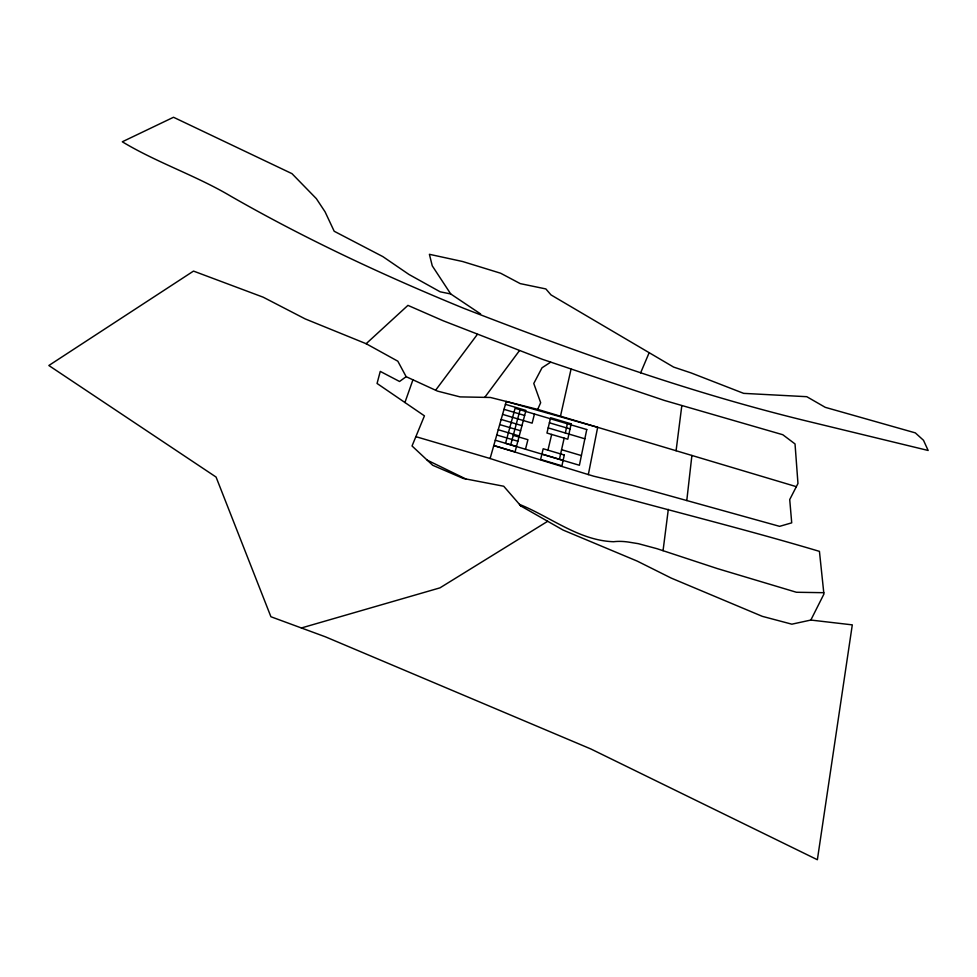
<?xml version="1.0" encoding="UTF-8"?>
<svg xmlns="http://www.w3.org/2000/svg" width="977" height="977" viewBox="0 0 977 977"><rect width="100%" height="100%" fill="white"/><g stroke="black" fill="none" stroke-linecap="round" stroke-linejoin="round"><path stroke-width="1.47" d="M686.782 500.542L691.899 455.465M663.053 550.662L668.317 509.359M676.084 450.739L681.812 405.663M796.34 486.656L789.721 499.577L791.712 522.842L779.609 526.347L632.925 485.569L593.821 476.226L588.337 474.578L597.668 427.315L506.233 401.449L490.112 458.506C598.559 494.069 710.084 518.75 819.434 551.37L823.916 594.077L810.837 620.053L791.846 624.181L762.304 616.34L671.223 578.091L637.212 561.103L563.131 530.084L520.936 506.049L503.717 486.241L463.232 478.449L432.677 465.26L412.038 445.976L424.433 415.848L377.061 383.46L380.261 371.394L399.544 381.482L406.151 376.682L437.501 391.105L460.057 396.894L490.442 397.468L537.692 409.4L796.34 486.656L797.965 483.493L795.034 443.937L782.797 434.728L664.287 400.411L542.406 359.316L443.216 320.786L407.934 305.374L366.143 343.709L305.178 318.905L263.179 297.191L193.507 271.093L48.85 365.508L216.064 477.045L270.91 616.743L325.414 636.821L590.829 748.956L817.37 859.736L852.298 624.865L810.837 620.053M560.48 416.202L571.044 369.159M559.418 459.324L564.156 438.148M565.317 432.994L567.381 423.786M547.95 450.165L551.663 434.435M525.479 449.237L527.922 439.699L513.255 435.339M534.456 414.016L532.135 423.151L502.581 414.37M510.702 444.853L520.118 409.766M404.918 402.512L412.941 379.809M640.619 372.872L649.119 352.807M537.692 409.4L540.672 402.707L533.772 383.472L542.015 367.792L550.674 362.162M484.751 397.358L519.434 350.67M435.62 390.226L477.362 334.39M547.682 521.291L439.955 587.861L301.392 627.967M823.782 592.697L796.402 592.257L717.497 568.626L656.984 548.695L638.384 543.688L628.492 542.076A41.779 21.934 19.8 0 0 613.617 541.722C579.068 540.623 550.478 516.882 519.495 504.388L520.936 506.049M450.727 293.955L440.187 291.818L408.972 274.464L382.874 256.621L334.195 231.256L325.072 211.826L316.34 198.636L291.976 173.65L173.515 117.264L122.296 141.787C157.077 162.744 196.133 175.591 230.914 196.267C305.764 239.182 384.156 275.673 463.953 308.39C575.905 351.903 689.322 392.449 806.196 420.904L928.15 450.47L923.485 440.273L915.302 432.872L825.26 407.336L806.794 396.699L743.668 393.365L691.057 372.909L673.605 367.083L551.004 294.907L545.862 288.936L520.228 283.611L500.639 273.23L462.622 261.518L429.392 254.301L432.261 265.842L450.727 293.955L480.623 313.959M415.86 436.658L490.112 458.506M505.414 404.331L525.956 410.425L515.062 451.875L493.776 445.549L588.337 474.578M504.01 409.326L524.637 415.457M549.404 422.797L570.067 428.927M548.182 427.902L584.857 438.795M501.152 419.451L521.962 425.63M499.699 424.58L520.607 430.784M498.246 429.746L519.239 435.986M561.567 449.689L581.388 455.575M496.768 434.973L517.859 441.238M495.278 440.236L516.467 446.526M541.905 454.085L563.118 460.387M465.773 478.938L427.181 460.13M366.143 343.709L397.822 361.197L406.151 376.682M586.762 429.538L579.398 465.26L505.524 443.314L515.087 408.276L586.762 429.538M564.303 455.026L561.922 465.797L540.611 459.459L543.188 448.748L564.303 455.026M571.179 423.847L567.784 439.223L546.949 433.043L550.625 417.741L571.179 423.847"/></g></svg>
